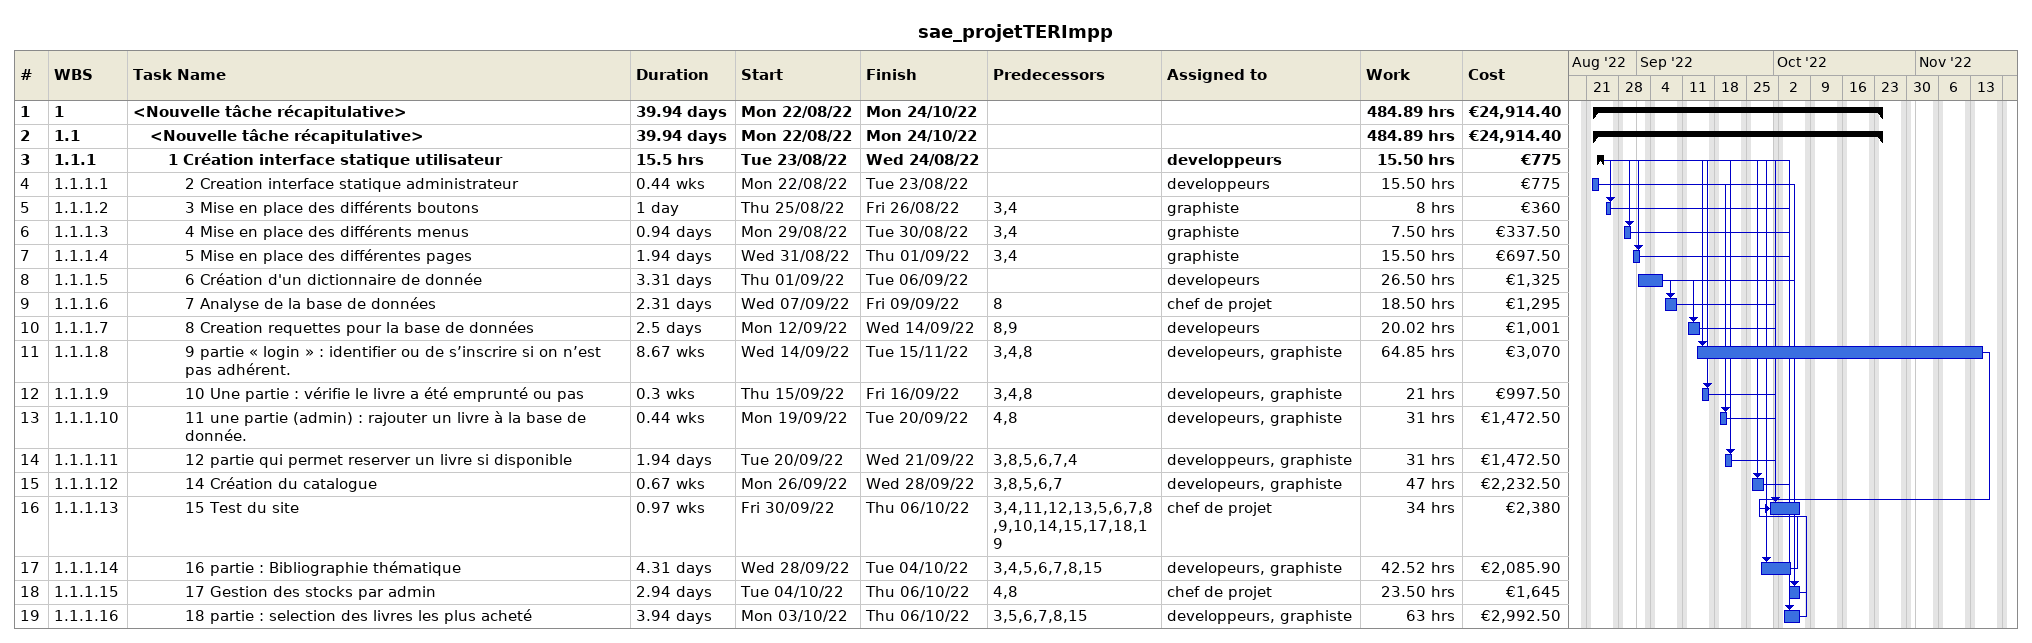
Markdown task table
sae_projetTERImpp

| ID | WBS | Task | Duration | Start | Finish | Predecessors | Resources | Work (h) | Cost (€) |
|---|---|---|---|---|---|---|---|---|---|
| 1 | 1 | **<Nouvelle tâche récapitulative>** | 39.94d | 2022-08-22 | 2022-10-24 |  |  | 484.89 | 24914.40 |
| 2 | 1.1 | **<Nouvelle tâche récapitulative>** | 39.94d | 2022-08-22 | 2022-10-24 |  |  | 484.89 | 24914.40 |
| 3 | 1.1.1 | **1 Création interface statique utilisateur** | 15.5h | 2022-08-23 | 2022-08-24 |  | developpeurs | 15.50 | 775 |
| 4 | 1.1.1.1 | 2 Creation interface statique administrateur | 0.44w | 2022-08-22 | 2022-08-23 |  | developpeurs | 15.50 | 775 |
| 5 | 1.1.1.2 | 3 Mise en place des différents boutons | 1d | 2022-08-25 | 2022-08-26 | 3, 4 | graphiste | 8 | 360 |
| 6 | 1.1.1.3 | 4 Mise en place des différents menus | 0.94d | 2022-08-29 | 2022-08-30 | 3, 4 | graphiste | 7.50 | 337.50 |
| 7 | 1.1.1.4 | 5 Mise en place des différentes pages | 1.94d | 2022-08-31 | 2022-09-01 | 3, 4 | graphiste | 15.50 | 697.50 |
| 8 | 1.1.1.5 | 6 Création d'un dictionnaire de donnée | 3.31d | 2022-09-01 | 2022-09-06 |  | developeurs | 26.50 | 1325 |
| 9 | 1.1.1.6 | 7 Analyse de la base de données | 2.31d | 2022-09-07 | 2022-09-09 | 8 | chef de projet | 18.50 | 1295 |
| 10 | 1.1.1.7 | 8 Creation requettes pour la base de données | 2.5d | 2022-09-12 | 2022-09-14 | 8, 9 | developeurs | 20.02 | 1001 |
| 11 | 1.1.1.8 | 9 partie « login » : identifier ou de s’inscrire si on n’est pas adhérent. | 8.67w | 2022-09-14 | 2022-11-15 | 3, 4, 8 | developeurs, graphiste | 64.85 | 3070 |
| 12 | 1.1.1.9 | 10 Une partie : vérifie le livre a été emprunté ou pas | 0.3w | 2022-09-15 | 2022-09-16 | 3, 4, 8 | developeurs, graphiste | 21 | 997.50 |
| 13 | 1.1.1.10 | 11 une partie (admin) : rajouter un livre à la base de donnée. | 0.44w | 2022-09-19 | 2022-09-20 | 4, 8 | developeurs, graphiste | 31 | 1472.50 |
| 14 | 1.1.1.11 | 12 partie qui permet reserver un livre si disponible | 1.94d | 2022-09-20 | 2022-09-21 | 3, 8, 5, 6, 7, 4 | developpeurs, graphiste | 31 | 1472.50 |
| 15 | 1.1.1.12 | 14 Création du catalogue | 0.67w | 2022-09-26 | 2022-09-28 | 3, 8, 5, 6, 7 | developeurs, graphiste | 47 | 2232.50 |
| 16 | 1.1.1.13 | 15 Test du site | 0.97w | 2022-09-30 | 2022-10-06 | 3, 4, 11, 12, 13, 5, 6, 7, 8, 9, 10, 14, 15, 17, 18, 19 | chef de projet | 34 | 2380 |
| 17 | 1.1.1.14 | 16 partie : Bibliographie thématique | 4.31d | 2022-09-28 | 2022-10-04 | 3, 4, 5, 6, 7, 8, 15 | developeurs, graphiste | 42.52 | 2085.90 |
| 18 | 1.1.1.15 | 17 Gestion des stocks par admin | 2.94d | 2022-10-04 | 2022-10-06 | 4, 8 | chef de projet | 23.50 | 1645 |
| 19 | 1.1.1.16 | 18 partie : selection des livres les plus acheté | 3.94d | 2022-10-03 | 2022-10-06 | 3, 5, 6, 7, 8, 15 | developpeurs, graphiste | 63 | 2992.50 |
